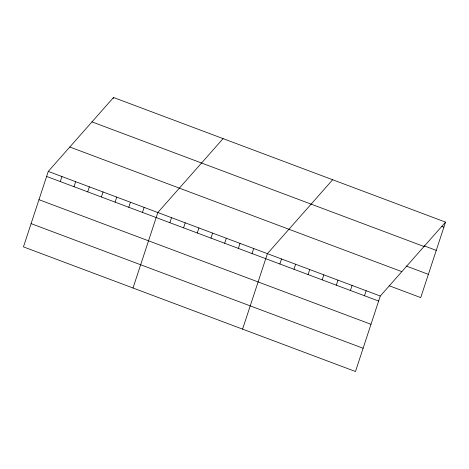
<?xml version="1.0" encoding="UTF-8"?>
<svg xmlns="http://www.w3.org/2000/svg" width="469" height="469" viewBox="0 0 469 469"><rect width="100%" height="100%" fill="white"/><g stroke="black" fill="none" stroke-linecap="round" stroke-linejoin="round"><path stroke-width="0.7" d="M48.266 171.408L23.45 246.882L355.473 371.507L380.283 296.033L445.55 222.118L113.527 97.493L48.266 171.408L380.283 296.033M60.308 181.573L61.961 176.549M74.008 186.709L75.656 181.691M113.117 98.748L113.527 97.493M87.703 191.85L89.35 186.832M101.398 196.992L103.051 191.973M115.093 202.133L116.746 197.115M128.787 207.275L130.441 202.256M142.482 212.416L144.135 207.392M133.014 288.013L157.83 212.533L223.097 138.619M169.878 222.699L171.525 217.675M183.572 227.84L185.226 222.816M197.267 232.976L198.92 227.957M210.962 238.117L212.615 233.099M224.663 243.259L226.31 238.24M238.358 248.4L240.005 243.382M252.052 253.541L253.706 248.523M242.584 329.138L267.4 253.659L332.662 179.744M279.858 263.977L281.511 258.958M293.969 269.276L295.622 264.252M308.08 274.57L309.733 269.552M322.191 279.87L323.845 274.846M336.302 285.164L337.956 280.145M350.413 290.463L352.067 285.439M364.524 295.757L366.178 290.739M445.55 222.118L420.734 297.592L389.153 285.738M441.886 226.38L443.897 227.137M424.158 245.85L436.258 250.387M91.994 121.881L424.011 246.506M406.207 266.017L428.379 274.342M69.805 147.014L401.822 271.639M46.613 176.432L378.635 301.057M38.968 199.683L370.991 324.302M31.095 223.637L363.117 348.256"/></g></svg>
